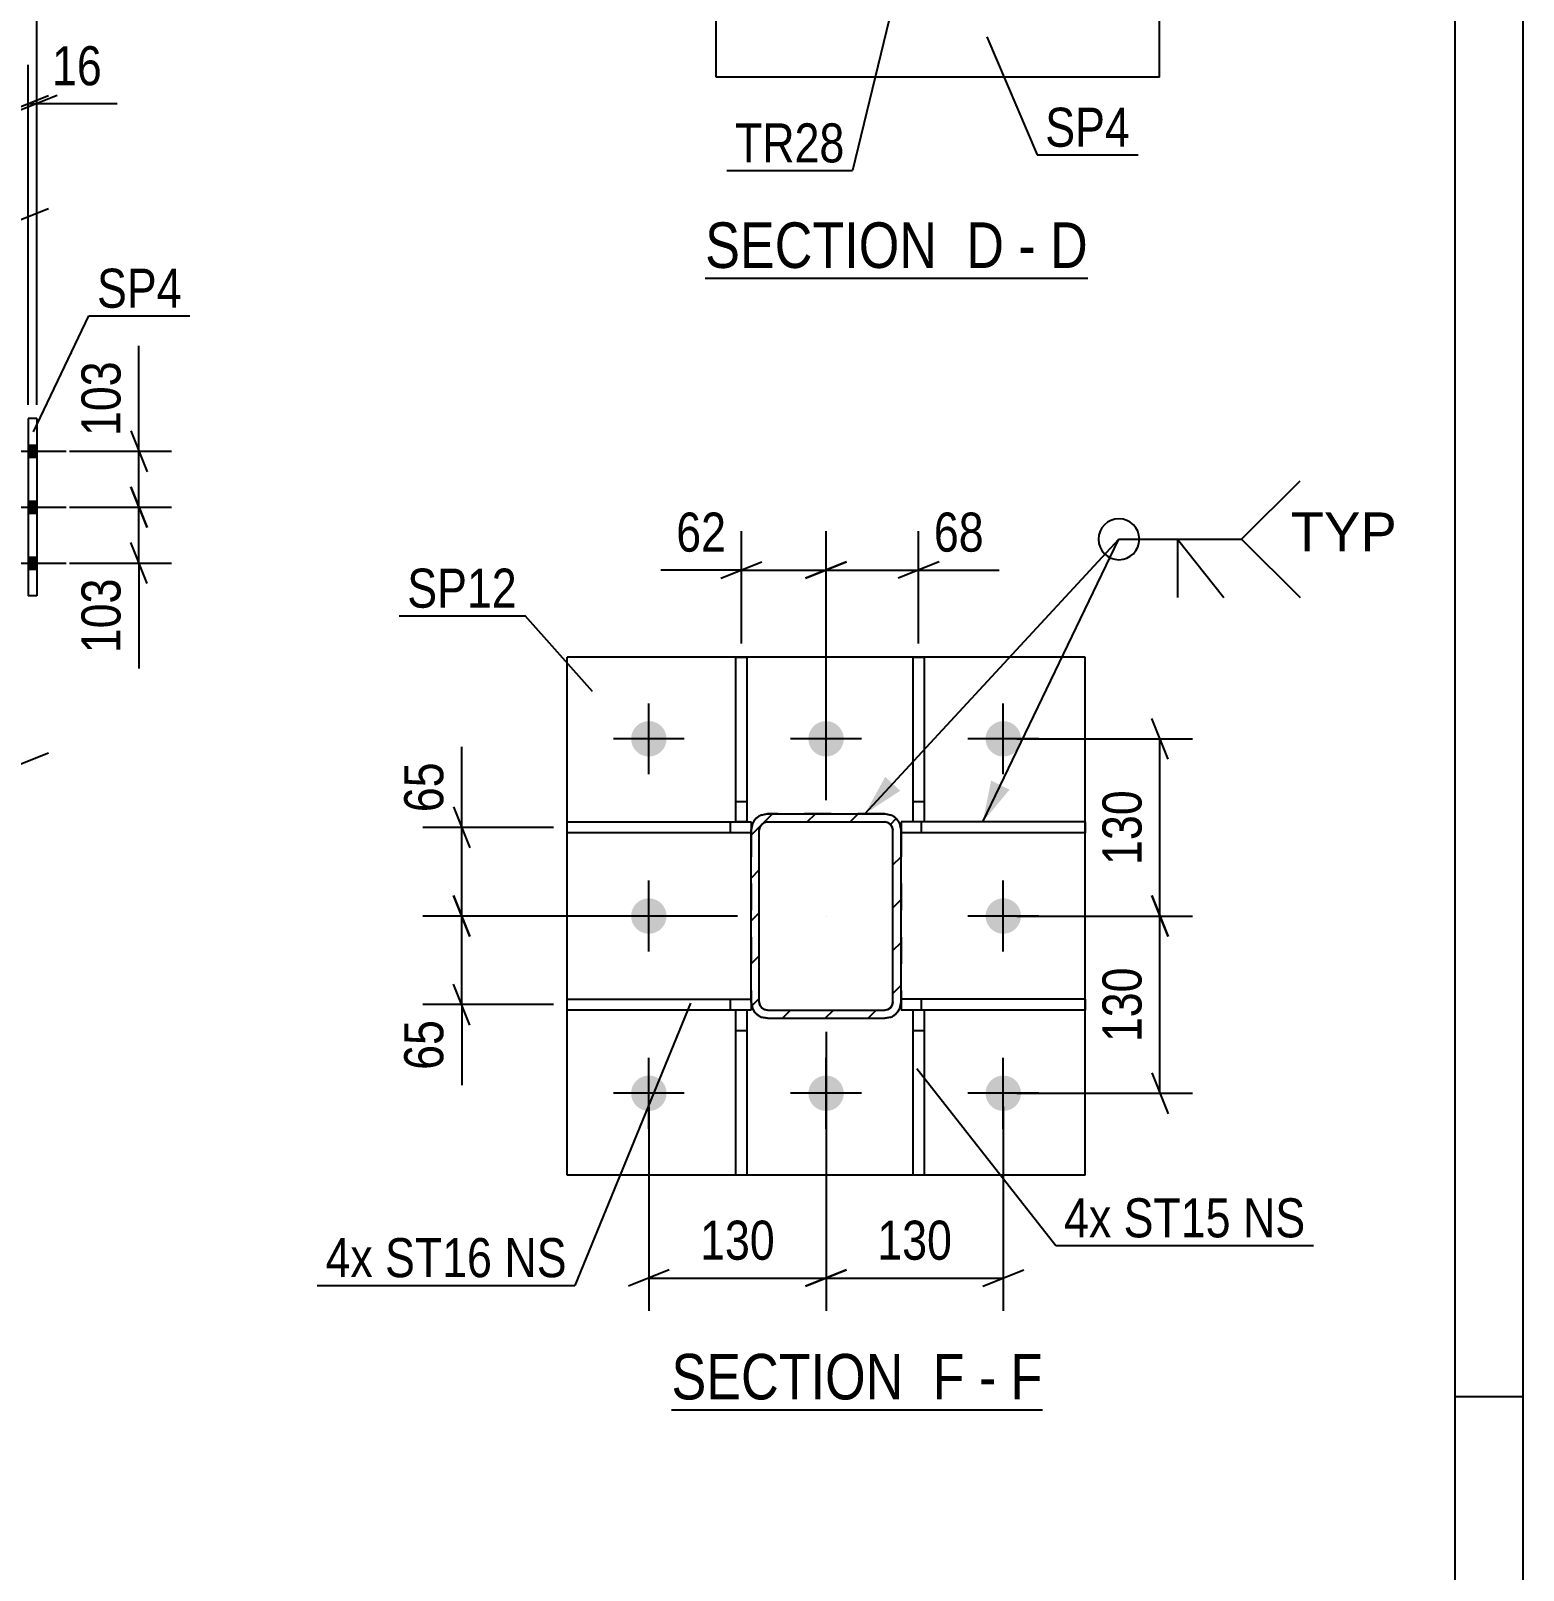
# Model space of a CAD drawing. Header units: millimetres. Extents: x 0 to 841, y 0 to 594.
# Drawn here: x 731.5 to 841, y 136.3 to 249.2 of the extents above; entities that cross this region are included whole.
import ezdxf

# ---------------------------------------------------------------- set-up
doc = ezdxf.new("R2010")
doc.units = ezdxf.units.MM
doc.linetypes.add('DXK_LINE_DOT2', pattern=[3.9198, 1.9599, -1.9599])
doc.linetypes.add('DXK_LINE_DOT3', pattern=[5.9187, 2.979, -0.9799, 0.9799, -0.9799])
doc.styles.add('Arial', font='arial.ttf', dxfattribs={"height": 0.2})
doc.styles.add('Arial Narrow', font='ARIALN.TTF', dxfattribs={"height": 0.2})

# ---------------------------------------------------------------- blocks, each defined once
blk = doc.blocks.new('Unknown-389678698-1133 - 46257')
at = {"color": 5, "linetype": 'Continuous'}
for p, q in [((841, 0), (841, 594)), ((836, 5), (836, 589)), ((841, 149), (836, 149))]:
    blk.add_line(p, q, dxfattribs=at)
blk = doc.blocks.new('Unknown-389678698-14 - 2129')
at = {"color": 6, "linetype": 'Continuous'}
blk.add_line((780.99, 231.05), (809.06, 231.05), dxfattribs=at)
at = {"color": 0, "linetype": 'Continuous'}
for points in [[(799.1, 231.8), (799.1, 235.3), (780.99, 235.3), (780.99, 231.8)], [(802.92, 231.8), (802.92, 235.3), (800.15, 235.3), (800.15, 231.8)], [(805.24, 231.8), (805.24, 235.3), (803.97, 235.3), (803.97, 231.8)], [(809.06, 231.8), (809.06, 235.3), (806.29, 235.3), (806.29, 231.8)]]:
    blk.add_wipeout(points, dxfattribs=at)
at = {"color": 7, "linetype": 'Continuous', "style": 'Arial Narrow'}
for s, p in [('SECTION ', (780.99, 231.8)), ('D', (800.15, 231.8)), ('D', (806.29, 231.8)), ('-', (803.97, 231.8))]:
    blk.add_text(s, height=3.34, dxfattribs=at).set_placement(p)
blk = doc.blocks.new('Unknown-389678698-17 - 4025')
at = {"color": 6, "linetype": 'Continuous'}
blk.add_line((778.52, 148.05), (805.74, 148.05), dxfattribs=at)
at = {"color": 0, "linetype": 'Continuous'}
for points in [[(796.63, 148.8), (796.63, 152.3), (778.52, 152.3), (778.52, 148.8)], [(800.02, 148.8), (800.02, 152.3), (797.68, 152.3), (797.68, 148.8)], [(802.34, 148.8), (802.34, 152.3), (801.07, 152.3), (801.07, 148.8)], [(805.74, 148.8), (805.74, 152.3), (803.39, 152.3), (803.39, 148.8)]]:
    blk.add_wipeout(points, dxfattribs=at)
at = {"color": 7, "linetype": 'Continuous', "style": 'Arial Narrow'}
for s, p in [('SECTION ', (778.52, 148.8)), ('F', (797.68, 148.8)), ('F', (803.39, 148.8)), ('-', (801.07, 148.8))]:
    blk.add_text(s, height=3.34, dxfattribs=at).set_placement(p)
blk = doc.blocks.new('Bolt-389678698-4537 - 4482')
at = {"linetype": 'Continuous'}
for points in [[(731.96, 217.91), (731.96, 218.79), (731.32, 218.79), (731.32, 217.91)], [(731.96, 217.91), (731.96, 218.79), (731.32, 218.79), (731.32, 217.91)], [(731.96, 217.91), (731.96, 218.79), (731.32, 218.79), (731.32, 217.91)], [(731.96, 213.81), (731.96, 214.69), (731.32, 214.69), (731.32, 213.81)], [(731.96, 213.81), (731.96, 214.69), (731.32, 214.69), (731.32, 213.81)], [(731.96, 209.71), (731.96, 210.59), (731.32, 210.59), (731.32, 209.71)], [(731.96, 209.71), (731.96, 210.59), (731.32, 210.59), (731.32, 209.71)], [(731.96, 209.71), (731.96, 210.59), (731.32, 210.59), (731.32, 209.71)]]:
    blk.add_hatch(color=1, dxfattribs=at).paths.add_polyline_path(points)
at = {"color": 1, "linetype": 'Continuous'}
for p, q in [((730.8, 218.35), (734.12, 218.35)), ((730.8, 218.35), (734.12, 218.35)), ((730.8, 218.35), (734.12, 218.35)), ((731.32, 218.79), (731.96, 218.79)), ((731.32, 218.79), (731.96, 218.79)), ((731.32, 218.79), (731.96, 218.79)), ((731.32, 217.91), (731.96, 217.91)), ((731.32, 217.91), (731.96, 217.91)), ((731.32, 217.91), (731.96, 217.91)), ((731.32, 214.69), (731.96, 214.69)), ((731.32, 214.69), (731.96, 214.69)), ((730.8, 214.25), (734.12, 214.25)), ((730.8, 214.25), (734.12, 214.25)), ((731.32, 213.81), (731.96, 213.81)), ((731.32, 213.81), (731.96, 213.81)), ((730.8, 210.15), (734.12, 210.15)), ((730.8, 210.15), (734.12, 210.15)), ((730.8, 210.15), (734.12, 210.15)), ((731.32, 210.59), (731.96, 210.59)), ((731.32, 210.59), (731.96, 210.59)), ((731.32, 210.59), (731.96, 210.59)), ((731.32, 209.71), (731.96, 209.71)), ((731.32, 209.71), (731.96, 209.71)), ((731.32, 209.71), (731.96, 209.71))]:
    blk.add_line(p, q, dxfattribs=at)
blk = doc.blocks.new('Part-389678698-4726 - 4482')
at = {"color": 2, "linetype": 'Continuous'}
for p, q in [((731.96, 220.75), (731.32, 220.75)), ((731.32, 220.75), (731.32, 207.75)), ((731.96, 220.75), (731.96, 207.75)), ((731.96, 207.75), (731.32, 207.75))]:
    blk.add_line(p, q, dxfattribs=at)
blk = doc.blocks.new('Part-389678698-2241 - 2129')
at = {"color": 2, "linetype": 'Continuous'}
for p, q in [((814.31, 278.29), (781.81, 278.29)), ((781.81, 245.79), (781.81, 278.29)), ((814.31, 245.79), (814.31, 278.29)), ((814.31, 245.79), (781.81, 245.79))]:
    blk.add_line(p, q, dxfattribs=at)
blk = doc.blocks.new('Bolt-389678698-4050 - 4025')
at = {"linetype": 'Continuous'}
for points in [[(775.56, 197.26, -1), (778.16, 197.26, -1)], [(788.56, 197.26, -1), (791.16, 197.26, -1)], [(801.56, 197.26, -1), (804.16, 197.26, -1)], [(775.56, 184.26, -1), (778.16, 184.26, -1)], [(801.56, 184.26, -1), (804.16, 184.26, -1)], [(775.56, 171.26, -1), (778.16, 171.26, -1)], [(788.56, 171.26, -1), (791.16, 171.26, -1)], [(801.56, 171.26, -1), (804.16, 171.26, -1)]]:
    blk.add_hatch(color=1, dxfattribs=at).paths.add_polyline_path(points)
at = {"color": 1, "linetype": 'Continuous'}
for p, q in [((776.86, 194.66), (776.86, 199.86)), ((789.86, 194.66), (789.86, 199.86)), ((802.86, 194.66), (802.86, 199.86)), ((779.46, 197.26), (774.26, 197.26)), ((792.46, 197.26), (787.26, 197.26)), ((805.46, 197.26), (800.26, 197.26)), ((776.86, 181.66), (776.86, 186.86)), ((802.86, 181.66), (802.86, 186.86)), ((779.46, 184.26), (774.26, 184.26)), ((805.46, 184.26), (800.26, 184.26)), ((776.86, 168.66), (776.86, 173.86)), ((789.86, 168.66), (789.86, 173.86)), ((802.86, 168.66), (802.86, 173.86)), ((779.46, 171.26), (774.26, 171.26)), ((792.46, 171.26), (787.26, 171.26)), ((805.46, 171.26), (800.26, 171.26))]:
    blk.add_line(p, q, dxfattribs=at)
blk = doc.blocks.new('Part-389678698-4093 - 4025')
at = {"color": 2, "linetype": 'Continuous'}
for p, q in [((770.86, 165.26), (770.86, 203.26)), ((808.86, 203.26), (770.86, 203.26)), ((808.86, 165.26), (808.86, 203.26)), ((808.86, 165.26), (770.86, 165.26))]:
    blk.add_line(p, q, dxfattribs=at)
blk = doc.blocks.new('Part-389678698-4098 - 4025')
at = {"color": 2, "linetype": 'Continuous'}
for p, q in [((808.86, 191.16), (795.36, 191.16)), ((795.36, 191.16), (795.36, 190.56)), ((808.86, 191.16), (808.86, 190.36)), ((808.86, 190.36), (795.36, 190.36))]:
    blk.add_line(p, q, dxfattribs=at)
at = {"color": 7, "linetype": 'DXK_LINE_DOT2'}
for p, q in [((796.86, 190.36), (796.86, 191.16)), ((795.36, 190.36), (795.36, 190.56))]:
    blk.add_line(p, q, dxfattribs=at)
blk = doc.blocks.new('Part-389678698-4103 - 4025')
at = {"color": 2, "linetype": 'Continuous'}
for p, q in [((808.86, 178.16), (795.36, 178.16)), ((795.36, 177.96), (795.36, 177.36)), ((796.25, 177.36), (795.36, 177.36)), ((808.86, 177.36), (797.05, 177.36)), ((808.86, 178.16), (808.86, 177.36))]:
    blk.add_line(p, q, dxfattribs=at)
at = {"color": 7, "linetype": 'DXK_LINE_DOT2'}
for p, q in [((795.36, 178.16), (795.36, 177.96)), ((797.05, 177.36), (796.25, 177.36)), ((796.86, 177.36), (796.86, 178.16))]:
    blk.add_line(p, q, dxfattribs=at)
blk = doc.blocks.new('Part-389678698-4167 - 4025')
at = {"color": 2, "linetype": 'Continuous'}
for p, q in [((770.86, 190.36), (770.86, 191.16)), ((770.86, 191.16), (784.36, 191.16)), ((784.36, 191.16), (784.36, 190.56)), ((784.36, 190.36), (770.86, 190.36))]:
    blk.add_line(p, q, dxfattribs=at)
at = {"color": 7, "linetype": 'DXK_LINE_DOT2'}
for p, q in [((782.86, 190.36), (782.86, 191.16)), ((784.36, 190.56), (784.36, 190.36))]:
    blk.add_line(p, q, dxfattribs=at)
blk = doc.blocks.new('Part-389678698-4159 - 4025')
at = {"linetype": 'Continuous'}
h = blk.add_hatch(dxfattribs=at)
h.set_pattern_fill('', scale=0.7, style=0, pattern_type=0)
h.set_pattern_definition([(45, (795.0128, 191.4055), (-1.57154, 1.57154), [])])
h.paths.add_polyline_path([(795.27, 191.02), (795.01, 191.41), (794.62, 191.67), (794.16, 191.76), (785.56, 191.76), (785.11, 191.67), (784.72, 191.41), (784.46, 191.02), (784.36, 190.56), (784.36, 177.96), (784.46, 177.5), (784.72, 177.11), (785.11, 176.85), (785.56, 176.76), (794.16, 176.76), (794.62, 176.85), (795.01, 177.11), (795.27, 177.5), (795.36, 177.96), (795.36, 190.56)])
h.paths.add_polyline_path([(794.76, 177.96), (794.72, 177.73), (794.59, 177.53), (794.39, 177.4), (794.16, 177.36), (785.56, 177.36), (785.33, 177.4), (785.14, 177.53), (785.01, 177.73), (784.96, 177.96), (784.96, 190.56), (785.01, 190.79), (785.14, 190.98), (785.33, 191.11), (785.56, 191.16), (794.16, 191.16), (794.39, 191.11), (794.59, 190.98), (794.72, 190.79), (794.76, 190.56)])
at = {"color": 7, "linetype": 'DXK_LINE_DOT2'}
for p, q in [((784.36, 190.56), (784.46, 191.02)), ((785.14, 190.98), (785.01, 190.79)), ((785.11, 191.67), (785.56, 191.76)), ((785.33, 191.11), (785.14, 190.98)), ((785.56, 191.16), (785.33, 191.11)), ((794.16, 191.76), (785.56, 191.76)), ((785.56, 191.16), (794.16, 191.16)), ((794.16, 191.76), (794.16, 191.76)), ((794.16, 191.76), (794.62, 191.67)), ((794.39, 191.11), (794.16, 191.16)), ((794.59, 190.98), (794.39, 191.11)), ((794.72, 190.79), (794.59, 190.98)), ((795.27, 191.02), (795.36, 190.56)), ((784.36, 190.56), (784.36, 177.96)), ((785.01, 190.79), (784.96, 190.56)), ((784.96, 177.96), (784.96, 190.56)), ((794.76, 190.56), (794.72, 190.79)), ((794.76, 177.96), (794.76, 190.56)), ((795.36, 190.56), (795.36, 177.96)), ((784.46, 177.5), (784.36, 177.96)), ((784.96, 177.96), (785.01, 177.73)), ((785.01, 177.73), (785.14, 177.53)), ((785.14, 177.53), (785.33, 177.4)), ((785.33, 177.4), (785.56, 177.36)), ((785.56, 177.36), (794.16, 177.36)), ((794.16, 177.36), (794.39, 177.4)), ((794.39, 177.4), (794.59, 177.53)), ((794.59, 177.53), (794.72, 177.73)), ((794.72, 177.73), (794.76, 177.96)), ((795.36, 177.96), (795.27, 177.5)), ((785.56, 176.76), (785.11, 176.85)), ((785.56, 176.76), (794.16, 176.76)), ((794.62, 176.85), (794.16, 176.76))]:
    blk.add_line(p, q, dxfattribs=at)
at = {"color": 2, "linetype": 'Continuous'}
for p, q in [((784.46, 191.02), (784.36, 190.56)), ((785.01, 190.79), (785.14, 190.98)), ((785.56, 191.76), (785.11, 191.67)), ((785.14, 190.98), (785.33, 191.11)), ((785.33, 191.11), (785.56, 191.16)), ((785.56, 191.76), (785.56, 191.76)), ((785.56, 191.76), (794.16, 191.76)), ((785.56, 191.16), (785.56, 191.16)), ((785.56, 191.16), (794.16, 191.16)), ((794.16, 191.76), (794.16, 191.76)), ((794.62, 191.67), (794.16, 191.76)), ((794.16, 191.16), (794.16, 191.16)), ((794.16, 191.16), (794.39, 191.11)), ((794.39, 191.11), (794.59, 190.98)), ((794.59, 190.98), (794.72, 190.79)), ((795.36, 190.56), (795.27, 191.02)), ((784.36, 190.56), (784.36, 190.56)), ((784.36, 177.96), (784.36, 190.56)), ((784.96, 190.56), (785.01, 190.79)), ((784.96, 190.56), (784.96, 190.56)), ((784.96, 177.96), (784.96, 190.56)), ((794.72, 190.79), (794.76, 190.56)), ((794.76, 190.56), (794.76, 190.56)), ((794.76, 177.96), (794.76, 190.56)), ((795.36, 190.56), (795.36, 190.56)), ((795.36, 177.96), (795.36, 190.56)), ((784.36, 177.96), (784.36, 177.96)), ((784.36, 177.96), (784.46, 177.5)), ((784.96, 177.96), (784.96, 177.96)), ((785.01, 177.73), (784.96, 177.96)), ((785.14, 177.53), (785.01, 177.73)), ((785.33, 177.4), (785.14, 177.53)), ((785.56, 177.36), (785.33, 177.4)), ((785.56, 177.36), (785.56, 177.36)), ((785.56, 177.36), (794.16, 177.36)), ((794.39, 177.4), (794.16, 177.36)), ((794.16, 177.36), (794.16, 177.36)), ((794.59, 177.53), (794.39, 177.4)), ((794.72, 177.73), (794.59, 177.53)), ((794.76, 177.96), (794.72, 177.73)), ((794.76, 177.96), (794.76, 177.96)), ((795.27, 177.5), (795.36, 177.96)), ((795.36, 177.96), (795.36, 177.96)), ((785.11, 176.85), (785.56, 176.76)), ((785.56, 176.76), (785.56, 176.76)), ((785.56, 176.76), (794.16, 176.76)), ((794.16, 176.76), (794.62, 176.85)), ((794.16, 176.76), (794.16, 176.76))]:
    blk.add_line(p, q, dxfattribs=at)
at = {"color": 7, "linetype": 'DXK_LINE_DOT3'}
blk.add_line((789.86, 184.26), (789.86, 184.26), dxfattribs=at)
at = {"color": 7, "linetype": 'DXK_LINE_DOT2'}
for centre, start, end in [((785.56, 190.56), 112.5, 157.5), ((794.16, 190.56), 22.5, 67.5), ((785.56, 177.96), 202.5, 247.5), ((794.16, 177.96), 292.5, 337.5)]:
    blk.add_arc(centre, 1.2, start, end, dxfattribs=at)
at = {"color": 2, "linetype": 'Continuous'}
for centre, start, end in [((785.56, 190.56), 112.5, 157.5), ((794.16, 190.56), 22.5, 67.5), ((785.56, 177.96), 202.5, 247.5), ((794.16, 177.96), 292.5, 337.5)]:
    blk.add_arc(centre, 1.2, start, end, dxfattribs=at)
blk = doc.blocks.new('Part-389678698-4172 - 4025')
at = {"color": 2, "linetype": 'Continuous'}
for p, q in [((770.86, 177.36), (770.86, 178.16)), ((770.86, 178.16), (784.36, 178.16)), ((783.25, 177.36), (770.86, 177.36)), ((784.36, 177.36), (784.05, 177.36)), ((784.36, 177.96), (784.36, 177.36))]:
    blk.add_line(p, q, dxfattribs=at)
at = {"color": 7, "linetype": 'DXK_LINE_DOT2'}
for p, q in [((782.86, 177.36), (782.86, 178.16)), ((784.05, 177.36), (783.25, 177.36)), ((784.36, 178.16), (784.36, 177.96))]:
    blk.add_line(p, q, dxfattribs=at)
blk = doc.blocks.new('Part-389678698-4177 - 4025')
at = {"color": 2, "linetype": 'Continuous'}
for p, q in [((796.25, 165.26), (796.25, 177.37)), ((796.25, 177.37), (797.05, 177.37)), ((797.05, 177.37), (797.05, 165.26)), ((797.05, 165.26), (796.25, 165.26))]:
    blk.add_line(p, q, dxfattribs=at)
at = {"color": 7, "linetype": 'DXK_LINE_DOT2'}
blk.add_line((796.25, 175.87), (797.05, 175.87), dxfattribs=at)
blk = doc.blocks.new('Part-389678698-4182 - 4025')
at = {"color": 2, "linetype": 'Continuous'}
for p, q in [((783.25, 165.26), (783.25, 177.37)), ((783.25, 177.37), (784.05, 177.37)), ((784.05, 177.37), (784.05, 165.26)), ((784.05, 165.26), (783.25, 165.26))]:
    blk.add_line(p, q, dxfattribs=at)
at = {"color": 7, "linetype": 'DXK_LINE_DOT2'}
blk.add_line((783.25, 175.87), (784.05, 175.87), dxfattribs=at)
blk = doc.blocks.new('Part-389678698-4187 - 4025')
at = {"color": 2, "linetype": 'Continuous'}
for p, q in [((796.25, 191.17), (796.25, 203.26)), ((796.25, 203.26), (797.05, 203.26)), ((797.05, 203.26), (797.05, 191.17)), ((797.05, 191.17), (796.25, 191.17))]:
    blk.add_line(p, q, dxfattribs=at)
at = {"color": 7, "linetype": 'DXK_LINE_DOT2'}
blk.add_line((796.25, 192.67), (797.05, 192.67), dxfattribs=at)
blk = doc.blocks.new('Part-389678698-4192 - 4025')
at = {"color": 2, "linetype": 'Continuous'}
for p, q in [((783.25, 191.17), (783.25, 203.26)), ((783.25, 203.26), (784.05, 203.26)), ((784.05, 203.26), (784.05, 191.17)), ((784.05, 191.17), (783.25, 191.17))]:
    blk.add_line(p, q, dxfattribs=at)
at = {"color": 7, "linetype": 'DXK_LINE_DOT2'}
blk.add_line((783.25, 192.67), (784.05, 192.67), dxfattribs=at)
blk = doc.blocks.new('StraightDimension-389678698-13699 - 4482')
at = {"color": 7, "linetype": 'Continuous'}
for p, q in [((731.32, 221.75), (731.32, 246.7)), ((731.96, 221.75), (731.96, 246.7)), ((729.82, 243.25), (732.82, 244.45)), ((733.46, 244.45), (730.46, 243.25)), ((731.32, 243.85), (731.96, 243.85)), ((731.96, 243.85), (737.86, 243.85)), ((731.96, 243.85), (737.86, 243.85))]:
    blk.add_line(p, q, dxfattribs=at)
at = {"color": 0}
blk.add_wipeout([(737.34, 244.6), (737.34, 248.8), (732.48, 248.8), (732.48, 244.6)], dxfattribs=at)
at = {"color": 3, "style": 'Arial Narrow'}
blk.add_text('16', height=2.863, dxfattribs=at).set_placement((733.08, 245.2))
blk = doc.blocks.new('StraightDimension-389678698-4801 - 4482')
at = {"color": 7, "linetype": 'Continuous'}
blk.add_line((729.82, 234.96), (732.82, 236.16), dxfattribs=at)
blk = doc.blocks.new('StraightDimension-389678698-4915 - 4482')
at = {"color": 7, "linetype": 'Continuous'}
blk.add_line((729.82, 195.04), (732.82, 196.24), dxfattribs=at)
blk = doc.blocks.new('StraightDimension-389678698-13700 - 4482')
at = {"color": 7, "linetype": 'Continuous'}
blk.add_line((729.82, 243.25), (732.82, 244.45), dxfattribs=at)
blk = doc.blocks.new('StraightDimension-389678698-28582 - 4482')
at = {"color": 7, "linetype": 'Continuous'}
blk.add_line((731.96, 221.75), (731.96, 254.89), dxfattribs=at)
blk = doc.blocks.new('StraightDimension-389678698-47351 - 4482')
at = {"color": 7, "linetype": 'Continuous'}
for p, q in [((739.45, 218.35), (739.45, 226.08)), ((739.45, 218.35), (739.45, 226.08)), ((738.85, 219.85), (740.05, 216.85)), ((734.36, 218.35), (741.85, 218.35)), ((739.45, 214.25), (739.45, 218.35)), ((740.05, 212.75), (738.85, 215.75)), ((734.36, 214.25), (741.85, 214.25))]:
    blk.add_line(p, q, dxfattribs=at)
at = {"color": 0}
blk.add_wipeout([(738.7, 225.56), (734.5, 225.56), (734.5, 218.87), (738.7, 218.87)], dxfattribs=at)
at = {"color": 3, "style": 'Arial Narrow'}
blk.add_text('103', height=2.863, rotation=90.0002, dxfattribs=at).set_placement((738.1, 219.47))
blk = doc.blocks.new('StraightDimension-389678698-47352 - 4482')
at = {"color": 7, "linetype": 'Continuous'}
for p, q in [((738.85, 215.75), (740.05, 212.75)), ((734.36, 214.25), (741.85, 214.25)), ((739.45, 210.15), (739.45, 214.25)), ((740.05, 208.65), (738.85, 211.65)), ((734.36, 210.15), (741.85, 210.15)), ((739.45, 210.15), (739.45, 202.41)), ((739.45, 210.15), (739.45, 202.41))]:
    blk.add_line(p, q, dxfattribs=at)
at = {"color": 0}
blk.add_wipeout([(738.7, 209.62), (734.5, 209.62), (734.5, 202.94), (738.7, 202.94)], dxfattribs=at)
at = {"color": 3, "style": 'Arial Narrow'}
blk.add_text('103', height=2.863, rotation=90.0002, dxfattribs=at).set_placement((738.1, 203.54))
blk = doc.blocks.new('StraightDimension-389678698-4208 - 4025')
at = {"color": 7, "linetype": 'Continuous'}
for p, q in [((762.53, 185.76), (763.73, 182.76)), ((783.36, 184.26), (760.28, 184.26)), ((763.13, 177.76), (763.13, 184.26)), ((763.73, 176.26), (762.53, 179.26)), ((769.86, 177.76), (760.28, 177.76)), ((763.13, 177.76), (763.13, 171.85)), ((763.13, 177.76), (763.13, 171.85))]:
    blk.add_line(p, q, dxfattribs=at)
at = {"color": 0}
blk.add_wipeout([(762.38, 177.23), (758.18, 177.23), (758.18, 172.38), (762.38, 172.38)], dxfattribs=at)
at = {"color": 3, "style": 'Arial Narrow'}
blk.add_text('65', height=2.863, rotation=90.0002, dxfattribs=at).set_placement((761.78, 172.98))
blk = doc.blocks.new('StraightDimension-389678698-4214 - 4025')
at = {"color": 7, "linetype": 'Continuous'}
for p, q in [((763.13, 190.76), (763.13, 196.66)), ((763.13, 190.76), (763.13, 196.66)), ((762.53, 192.26), (763.73, 189.26)), ((769.86, 190.76), (760.28, 190.76)), ((763.13, 184.26), (763.13, 190.76)), ((763.73, 182.76), (762.53, 185.76)), ((783.36, 184.26), (760.28, 184.26))]:
    blk.add_line(p, q, dxfattribs=at)
at = {"color": 0}
blk.add_wipeout([(762.38, 196.14), (758.18, 196.14), (758.18, 191.28), (762.38, 191.28)], dxfattribs=at)
at = {"color": 3, "style": 'Arial Narrow'}
blk.add_text('65', height=2.863, rotation=90.0002, dxfattribs=at).set_placement((761.78, 191.88))
blk = doc.blocks.new('StraightDimension-389678698-4221 - 4025')
at = {"color": 7, "linetype": 'Continuous'}
for p, q in [((789.86, 175.76), (789.86, 155.3)), ((802.86, 170.26), (802.86, 155.3)), ((791.36, 158.3), (788.36, 157.1)), ((801.36, 157.1), (804.36, 158.3)), ((789.86, 157.7), (802.86, 157.7))]:
    blk.add_line(p, q, dxfattribs=at)
at = {"color": 0}
blk.add_wipeout([(799.71, 158.45), (799.71, 162.65), (793.02, 162.65), (793.02, 158.45)], dxfattribs=at)
at = {"color": 3, "style": 'Arial Narrow'}
blk.add_text('130', height=2.863, dxfattribs=at).set_placement((793.62, 159.05))
blk = doc.blocks.new('StraightDimension-389678698-4222 - 4025')
at = {"color": 7, "linetype": 'Continuous'}
for p, q in [((789.86, 175.76), (789.86, 155.3)), ((776.86, 170.26), (776.86, 155.3)), ((778.36, 158.3), (775.36, 157.1)), ((788.36, 157.1), (791.36, 158.3)), ((776.86, 157.7), (789.86, 157.7))]:
    blk.add_line(p, q, dxfattribs=at)
at = {"color": 0}
blk.add_wipeout([(786.71, 158.45), (786.71, 162.65), (780.02, 162.65), (780.02, 158.45)], dxfattribs=at)
at = {"color": 3, "style": 'Arial Narrow'}
blk.add_text('130', height=2.863, dxfattribs=at).set_placement((780.62, 159.05))
blk = doc.blocks.new('StraightDimension-389678698-4293 - 4025')
at = {"color": 7, "linetype": 'Continuous'}
for p, q in [((789.86, 192.76), (789.86, 212.49)), ((796.65, 204.26), (796.65, 212.49)), ((788.36, 209.04), (791.36, 210.24)), ((798.15, 210.24), (795.15, 209.04)), ((789.86, 209.64), (796.65, 209.64)), ((796.65, 209.64), (802.55, 209.64)), ((796.65, 209.64), (802.55, 209.64))]:
    blk.add_line(p, q, dxfattribs=at)
at = {"color": 0}
blk.add_wipeout([(802.03, 210.39), (802.03, 214.59), (797.17, 214.59), (797.17, 210.39)], dxfattribs=at)
at = {"color": 3, "style": 'Arial Narrow'}
blk.add_text('68', height=2.863, dxfattribs=at).set_placement((797.77, 210.99))
blk = doc.blocks.new('StraightDimension-389678698-4298 - 4025')
at = {"color": 7, "linetype": 'Continuous'}
for p, q in [((783.65, 204.26), (783.65, 212.49)), ((789.86, 192.76), (789.86, 212.49)), ((782.15, 209.04), (785.15, 210.24)), ((791.36, 210.24), (788.36, 209.04)), ((783.65, 209.64), (777.74, 209.64)), ((783.65, 209.64), (777.74, 209.64)), ((783.65, 209.64), (789.86, 209.64))]:
    blk.add_line(p, q, dxfattribs=at)
at = {"color": 0}
blk.add_wipeout([(783.12, 210.39), (783.12, 214.59), (778.27, 214.59), (778.27, 210.39)], dxfattribs=at)
at = {"color": 3, "style": 'Arial Narrow'}
blk.add_text('62', height=2.863, dxfattribs=at).set_placement((778.87, 210.99))
blk = doc.blocks.new('StraightDimension-389678698-31844 - 4025')
at = {"color": 7, "linetype": 'Continuous'}
for p, q in [((814.95, 182.76), (813.75, 185.76)), ((803.86, 184.26), (816.75, 184.26)), ((814.35, 171.26), (814.35, 184.26)), ((813.75, 172.76), (814.95, 169.76)), ((803.86, 171.26), (816.75, 171.26))]:
    blk.add_line(p, q, dxfattribs=at)
at = {"color": 0}
blk.add_wipeout([(813.6, 181.1), (809.4, 181.1), (809.4, 174.41), (813.6, 174.41)], dxfattribs=at)
at = {"color": 3, "style": 'Arial Narrow'}
blk.add_text('130', height=2.863, rotation=90.0002, dxfattribs=at).set_placement((813, 175.01))
blk = doc.blocks.new('StraightDimension-389678698-31846 - 4025')
at = {"color": 7, "linetype": 'Continuous'}
for p, q in [((814.95, 195.76), (813.75, 198.76)), ((803.86, 197.26), (816.75, 197.26)), ((814.35, 184.26), (814.35, 197.26)), ((813.75, 185.76), (814.95, 182.76)), ((803.86, 184.26), (816.75, 184.26))]:
    blk.add_line(p, q, dxfattribs=at)
at = {"color": 0}
blk.add_wipeout([(813.6, 194.1), (809.4, 194.1), (809.4, 187.41), (813.6, 187.41)], dxfattribs=at)
at = {"color": 3, "style": 'Arial Narrow'}
blk.add_text('130', height=2.863, rotation=90.0002, dxfattribs=at).set_placement((813, 188.01))
blk = doc.blocks.new('Mark-389678698-4722 - 4482')
at = {"color": 30, "linetype": 'Continuous'}
for p, q in [((731.73, 219.78), (735.78, 228.28)), ((735.78, 228.28), (743.19, 228.28))]:
    blk.add_line(p, q, dxfattribs=at)
at = {"color": 0}
blk.add_wipeout([(742.59, 228.88), (742.59, 231.88), (736.38, 231.88), (736.38, 228.88)], dxfattribs=at)
blk.add_wipeout([(742.59, 228.88), (742.59, 231.88), (736.38, 231.88), (736.38, 228.88)], dxfattribs=at)
at = {"color": 3, "style": 'Arial Narrow'}
blk.add_text('SP4', height=2.863, dxfattribs=at).set_placement((736.38, 228.88))
blk = doc.blocks.new('Mark-389678698-2237 - 2129')
at = {"color": 30, "linetype": 'Continuous'}
for p, q in [((801.65, 248.74), (805.34, 240.09)), ((805.34, 240.09), (812.75, 240.09))]:
    blk.add_line(p, q, dxfattribs=at)
at = {"color": 0}
blk.add_wipeout([(812.15, 240.69), (812.15, 243.69), (805.94, 243.69), (805.94, 240.69)], dxfattribs=at)
blk.add_wipeout([(812.15, 240.69), (812.15, 243.69), (805.94, 243.69), (805.94, 240.69)], dxfattribs=at)
at = {"color": 3, "style": 'Arial Narrow'}
blk.add_text('SP4', height=2.863, dxfattribs=at).set_placement((805.94, 240.69))
blk = doc.blocks.new('Mark-389678698-2141 - 2129')
at = {"color": 30, "linetype": 'Continuous'}
for p in [(796.73, 259.24), (782.58, 238.94)]:
    blk.add_line(p, (791.81, 238.94), dxfattribs=at)
at = {"color": 0}
blk.add_wipeout([(791.21, 239.54), (791.21, 242.54), (783.18, 242.54), (783.18, 239.54)], dxfattribs=at)
blk.add_wipeout([(791.21, 239.54), (791.21, 242.54), (783.18, 242.54), (783.18, 239.54)], dxfattribs=at)
at = {"color": 3, "style": 'Arial Narrow'}
blk.add_text('TR28', height=2.863, dxfattribs=at).set_placement((783.18, 239.54))
blk = doc.blocks.new('Mark-389678698-4089 - 4025')
at = {"color": 30, "linetype": 'Continuous'}
for p in [(758.54, 206.28), (772.72, 200.73)]:
    blk.add_line(p, (767.78, 206.28), dxfattribs=at)
at = {"color": 0}
blk.add_wipeout([(767.18, 206.88), (767.18, 209.88), (759.14, 209.88), (759.14, 206.88)], dxfattribs=at)
blk.add_wipeout([(767.18, 206.88), (767.18, 209.88), (759.14, 209.88), (759.14, 206.88)], dxfattribs=at)
at = {"color": 3, "style": 'Arial Narrow'}
blk.add_text('SP12', height=2.863, dxfattribs=at).set_placement((759.14, 206.88))
blk = doc.blocks.new('MarkSet-389678698-4325 - 4025')
at = {"color": 30, "linetype": 'Continuous'}
for p, q in [((796.51, 173.08), (806.72, 160.09)), ((806.72, 160.09), (825.61, 160.09))]:
    blk.add_line(p, q, dxfattribs=at)
at = {"color": 0}
for points in [[(810.79, 160.69), (810.79, 163.69), (807.32, 163.69), (807.32, 160.69)], [(819.55, 160.69), (819.55, 163.69), (811.69, 163.69), (811.69, 160.69)], [(825.01, 160.69), (825.01, 163.69), (820.45, 163.69), (820.45, 160.69)]]:
    blk.add_wipeout(points, dxfattribs=at)
for points in [[(810.79, 160.69), (810.79, 163.69), (807.32, 163.69), (807.32, 160.69)], [(819.55, 160.69), (819.55, 163.69), (811.69, 163.69), (811.69, 160.69)], [(825.01, 160.69), (825.01, 163.69), (820.45, 163.69), (820.45, 160.69)]]:
    blk.add_wipeout(points, dxfattribs=at)
at = {"color": 3, "style": 'Arial Narrow'}
for s, p in [('4x', (807.32, 160.69)), ('ST15', (811.69, 160.69)), ('NS', (820.45, 160.69))]:
    blk.add_text(s, height=2.863, dxfattribs=at).set_placement(p)
blk = doc.blocks.new('MarkSet-389678698-4355 - 4025')
at = {"color": 30, "linetype": 'Continuous'}
for p in [(779.92, 177.86), (752.54, 157.17)]:
    blk.add_line(p, (771.43, 157.17), dxfattribs=at)
at = {"color": 0}
for points in [[(756.61, 157.77), (756.61, 160.77), (753.14, 160.77), (753.14, 157.77)], [(765.37, 157.77), (765.37, 160.77), (757.51, 160.77), (757.51, 157.77)], [(770.83, 157.77), (770.83, 160.77), (766.27, 160.77), (766.27, 157.77)]]:
    blk.add_wipeout(points, dxfattribs=at)
for points in [[(756.61, 157.77), (756.61, 160.77), (753.14, 160.77), (753.14, 157.77)], [(765.37, 157.77), (765.37, 160.77), (757.51, 160.77), (757.51, 157.77)], [(770.83, 157.77), (770.83, 160.77), (766.27, 160.77), (766.27, 157.77)]]:
    blk.add_wipeout(points, dxfattribs=at)
at = {"color": 3, "style": 'Arial Narrow'}
for s, p in [('4x', (753.14, 157.77)), ('ST16', (757.51, 157.77)), ('NS', (766.27, 157.77))]:
    blk.add_text(s, height=2.863, dxfattribs=at).set_placement(p)
blk = doc.blocks.new('WeldMark-389678698-23876 - 4025')
at = {"linetype": 'Continuous'}
for points in [[(795.3, 193.45), (792.71, 191.76), (794.2, 194.47)], [(803.32, 193.53), (801.35, 191.16), (801.97, 194.19)]]:
    blk.add_hatch(color=30, dxfattribs=at).paths.add_polyline_path(points)
at = {"color": 30, "linetype": 'Continuous'}
for p, q in [((792.71, 191.76), (811.34, 211.9)), ((801.35, 191.16), (811.34, 211.9)), ((811.34, 211.9), (820.34, 211.9))]:
    blk.add_line(p, q, dxfattribs=at)
at = {"color": 3, "linetype": 'Continuous'}
for q in [(819.05, 207.62), (815.63, 207.62)]:
    blk.add_line((815.63, 211.9), q, dxfattribs=at)
for start, end in [(90, 270), (270, 90)]:
    blk.add_arc((811.34, 211.9), 1.5, start, end, dxfattribs=at)
at = {"color": 0, "linetype": 'Continuous'}
blk.add_wipeout([(831.72, 211), (831.72, 214), (823.94, 214), (823.94, 211)], dxfattribs=at)
blk.add_wipeout([(831.72, 211), (831.72, 214), (823.94, 214), (823.94, 211)], dxfattribs=at)
at = {"color": 3, "linetype": 'Continuous'}
for q in [(824.63, 216.19), (824.63, 207.62)]:
    blk.add_line((820.34, 211.9), q, dxfattribs=at)
at = {"color": 3, "linetype": 'Continuous', "style": 'Arial'}
blk.add_text('TYP', height=2.865, dxfattribs=at).set_placement((823.94, 211))

msp = doc.modelspace()

# ---------------------------------------------------------------- block references
for name in ['Unknown-389678698-1133 - 46257', 'Part-389678698-2241 - 2129', 'Part-389678698-4726 - 4482', 'Bolt-389678698-4537 - 4482', 'Part-389678698-4093 - 4025', 'Part-389678698-4192 - 4025', 'Part-389678698-4187 - 4025', 'Bolt-389678698-4050 - 4025', 'Part-389678698-4167 - 4025', 'Part-389678698-4159 - 4025', 'Part-389678698-4098 - 4025', 'Part-389678698-4172 - 4025', 'Part-389678698-4182 - 4025', 'Part-389678698-4103 - 4025', 'Part-389678698-4177 - 4025']:
    msp.add_blockref(name, (0, 0))

# ---------------------------------------------------------------- next in the draw order: block references
for name in ['Mark-389678698-2141 - 2129', 'StraightDimension-389678698-13699 - 4482', 'Mark-389678698-2237 - 2129', 'Unknown-389678698-14 - 2129', 'StraightDimension-389678698-4293 - 4025', 'Mark-389678698-4089 - 4025', 'StraightDimension-389678698-4915 - 4482', 'StraightDimension-389678698-4208 - 4025', 'StraightDimension-389678698-4221 - 4025', 'Unknown-389678698-17 - 4025']:
    msp.add_blockref(name, (0, 0))

# ---------------------------------------------------------------- next in the draw order: block references
for name in ['StraightDimension-389678698-4801 - 4482', 'StraightDimension-389678698-47351 - 4482', 'StraightDimension-389678698-4214 - 4025', 'StraightDimension-389678698-31844 - 4025', 'StraightDimension-389678698-4222 - 4025']:
    msp.add_blockref(name, (0, 0))

# ---------------------------------------------------------------- next in the draw order: block references
for name in ['StraightDimension-389678698-13700 - 4482', 'StraightDimension-389678698-47352 - 4482', 'StraightDimension-389678698-4298 - 4025', 'StraightDimension-389678698-31846 - 4025', 'MarkSet-389678698-4355 - 4025', 'MarkSet-389678698-4325 - 4025']:
    msp.add_blockref(name, (0, 0))

# ---------------------------------------------------------------- next in the draw order: block references
for name in ['StraightDimension-389678698-28582 - 4482', 'WeldMark-389678698-23876 - 4025']:
    msp.add_blockref(name, (0, 0))

# ---------------------------------------------------------------- next in the draw order: block references
msp.add_blockref('Mark-389678698-4722 - 4482', (0, 0))

doc.saveas('drawing.dxf')
